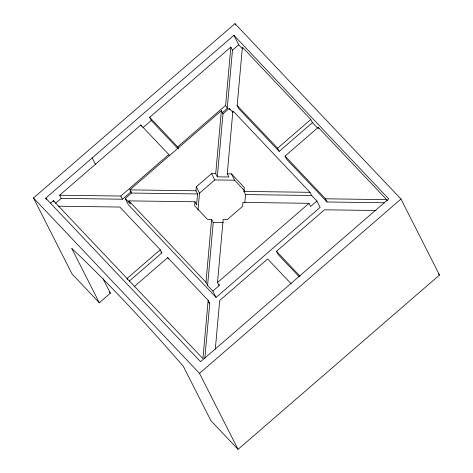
<?xml version="1.0" encoding="UTF-8"?>
<svg xmlns="http://www.w3.org/2000/svg" width="473" height="473" viewBox="0 0 473 473"><rect width="100%" height="100%" fill="white"/><g stroke="black" fill="none" stroke-linecap="round" stroke-linejoin="round"><path stroke-width="0.71" d="M194.965 201.764L194.61 205.737L207.458 219.312L211.62 219.366L213.228 222.535L207.582 285.515L212.856 291.09L216.066 297.422L320.12 207.387L316.904 201.055L311.63 195.479L310.022 192.31L232.905 110.836L227.259 173.822L228.867 176.985L217.326 176.831L215.718 173.668L221.37 110.682L129.844 189.88L131.447 193.049L197.554 193.942L196.567 204.933L194.965 201.764L128.857 200.877L130.459 204.04L125.185 198.465L131.447 193.049M197.554 193.942L195.952 190.773L196.307 186.805L211.555 173.609L215.718 173.668M197.998 210.083L199.517 193.138L196.307 186.805M207.582 285.515L205.974 282.351L211.62 219.366M217.326 176.831L222.972 113.851L221.37 110.682M134.509 286.366L167.714 257.631L208.144 300.343L202.911 358.635L53.366 200.641L50.599 203.035M222.209 112.864L227.229 108.518L225.627 105.355L230.854 47.058L149.669 117.31L151.277 120.479L178.256 148.983M204.844 358.162L209.746 303.506L208.144 300.343M227.229 108.518L232.462 50.227L230.854 47.058M212.856 291.09L219.117 285.668L217.515 282.505L223.161 219.519L227.324 219.578L242.572 206.382L242.933 202.414L309.04 203.307L310.643 206.47L316.904 201.055M219.117 285.668L219.247 284.208M215.304 349.316L219.679 300.497L267.659 258.979L291.137 283.788M312.405 122.649L279.194 151.384L238.77 108.678L237.162 105.509L242.389 47.217L310.796 119.486L312.405 122.649L317.377 127.905M244.801 202.651L245.522 194.586L243.914 191.423L244.275 187.45L231.421 173.875L227.259 173.822M99.318 302.779L72.038 273.956L33.488 197.974L234.951 23.65L400.962 199.044L439.512 275.026L238.049 449.35L210.899 420.663L183.329 366.315A228.299 24.058 49.1 0 0 71.748 248.431L99.318 302.779L110.386 293.201L103.079 278.798M45.727 198.14L233.904 35.309L388.723 198.879L200.552 361.709L45.727 198.14L46.372 199.411M131.346 191.494L122.424 199.216L61.236 198.388L59.628 195.225L140.812 124.973L168.796 154.535L169.435 155.8M55.495 203.355L61.236 198.388M142.976 127.663L151.277 120.479M232.462 50.227L238.723 44.805L233.904 35.309M59.628 195.225L120.816 196.047L168.796 154.535M178.291 148.138L177.647 146.872L225.627 105.355M222.972 113.851L229.234 108.429L233.071 112.485M199.517 193.138L214.766 179.941L234.638 180.207L244.517 190.654M58.646 206.216L119.829 207.044L160.252 249.75L127.048 278.485L127.692 279.75M279.194 151.384L277.586 148.22L310.796 119.486M129.206 281.169L161.861 252.913L160.252 249.75M384.584 202.751L327.08 201.977L286.656 159.265L285.048 156.102L318.258 127.367L386.66 199.636L387.304 200.901M217.515 282.505L309.04 203.307M299.102 276.652L278.118 254.486L276.51 251.317L324.49 209.799L376.094 210.497M238.049 449.35L199.505 373.368L400.962 199.044M129.844 189.88L195.952 190.773M243.914 191.423L310.022 192.31M245.522 194.586L311.63 195.479M285.048 156.102L325.471 198.808L386.66 199.636M213.228 222.535L223.321 222.671M238.723 44.805L242.56 48.861M438.495 273.95L439.512 275.026M237.162 105.509L277.586 148.22M149.669 117.31L177.647 146.872M276.51 251.317L299.994 276.126M128.857 200.877L205.974 282.351M216.066 297.422L128.396 204.797L125.185 198.465M160.85 251.849L161.861 252.913M208.735 302.436L209.746 303.506M33.488 197.974L199.505 373.368M109.381 292.137L110.386 293.201M318.258 127.367L318.897 128.632M325.471 198.808L327.08 201.977M234.951 23.65L235.613 24.963M229.234 108.429L229.878 109.695M231.421 173.875L234.638 180.207M211.555 173.609L214.766 179.941M140.812 124.973L141.457 126.238M167.714 257.631L168.358 258.897M120.816 196.047L122.424 199.216M92.217 157.911L95.428 164.243M53.366 200.641L54.011 201.906"/></g></svg>
